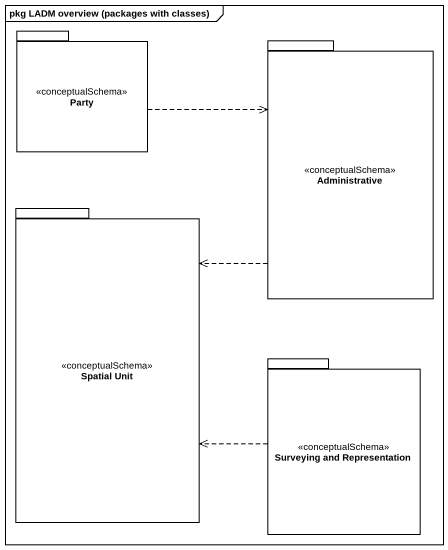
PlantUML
@startuml
mainframe pkg LADM overview (packages with classes)
package Party <<conceptualSchema>> #FFFFFF {
}
package Administrative <<conceptualSchema>> #FFFFFF {
}
package "Spatial Unit" as Spatial_Unit <<conceptualSchema>> #FFFFFF {
}
package "Surveying and Representation" as Surveying_and_Representation <<conceptualSchema>> #FFFFFF {
}
Party .right.> Administrative
Administrative ..> Spatial_Unit
Surveying_and_Representation .left.> Spatial_Unit
@enduml
